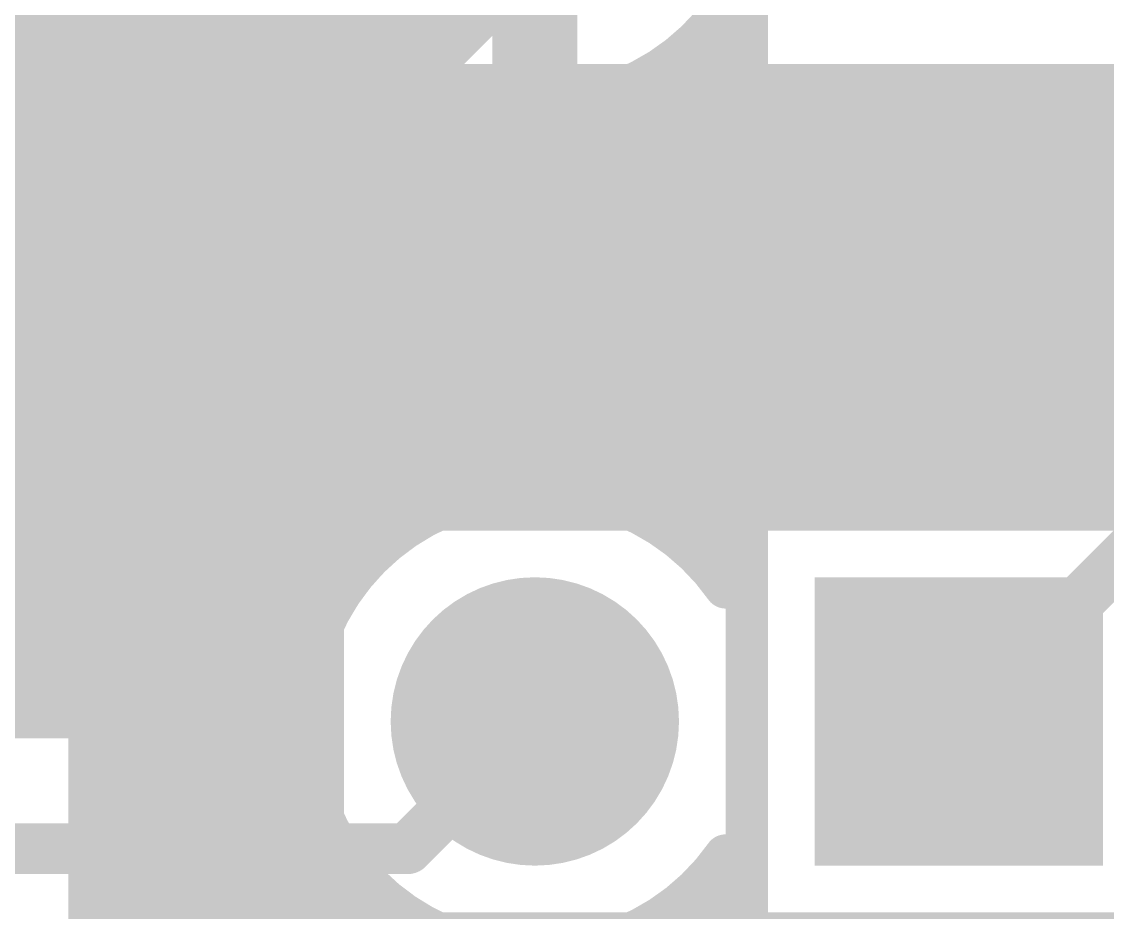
# Model space of a CAD drawing. Header units: millimetres. Extents: x 1.9 to 5.81, y 3 to 5.61.
# Drawn here: x 5.179 to 5.435, y 3.305 to 3.515 of the extents above; entities that cross this region are included whole.
import ezdxf

# ---------------------------------------------------------------- set-up
doc = ezdxf.new("R2010")
doc.units = ezdxf.units.MM
doc.header["$MEASUREMENT"] = 0
for name, color, linetype in [('BottomLayer', 5, 'Continuous'), ('BottomSolder', 6, 'Continuous'), ('MultiLayer', 9, 'Continuous'), ('TopLayer', 1, 'Continuous'), ('TopOverlay', 2, 'Continuous'), ('TopSolder', 216, 'Continuous')]:
    doc.layers.add(name, color=color, linetype=linetype)

msp = doc.modelspace()

# ---------------------------------------------------------------- linework, layer by layer
at = {"layer": 'BottomLayer'}
for points, const_width in [([(5.24, 3.351), (5.24, 3.6455)], 0.01), ([(5.23, 3.351), (5.23, 3.6355)], 0.01), ([(5.22, 3.351), (5.22, 3.6255)], 0.01), ([(5.21, 3.351), (5.21, 3.6155)], 0.01), ([(5.2, 3.351), (5.2, 3.6055)], 0.01), ([(5.19, 3.351), (5.19, 3.5955)], 0.01), ([(5.18, 3.351), (5.18, 3.5855)], 0.01), ([(5.3, 3.5), (5.3, 3.55)], 0.02), ([(5.25, 3.37291), (5.25, 3.52709)], 0.01), ([(5.345, 3.495), (5.345, 3.51838)], 0.01), ([(5.115, 3.51), (5.26225, 3.51)], 0.01), ([(5.26, 3.38775), (5.26, 3.51225)], 0.01), ([(5.33775, 3.51), (5.345, 3.51)], 0.01), ([(5.34, 3.38775), (5.34, 3.51225)], 0.01), ([(5.27, 3.3961), (5.27, 3.5039)], 0.01), ([(5.33, 3.3961), (5.33, 3.5039)], 0.01), ([(5.115, 3.5), (5.27709, 3.5)], 0.01), ([(5.32291, 3.5), (5.345, 3.5)], 0.01), ([(5.28, 3.40123), (5.28, 3.49877)], 0.01), ([(5.32, 3.40123), (5.32, 3.49877)], 0.01), ([(5.29, 3.40408), (5.29, 3.49592)], 0.01), ([(5.3, 3.405), (5.3, 3.495)], 0.01), ([(5.31, 3.40408), (5.31, 3.49592)], 0.01), ([(5.345, 3.495), (5.455, 3.495)], 0.01), ([(5.35, 3.405), (5.35, 3.495)], 0.01), ([(5.36, 3.405), (5.36, 3.495)], 0.01), ([(5.37, 3.405), (5.37, 3.495)], 0.01), ([(5.38, 3.405), (5.38, 3.495)], 0.01), ([(5.39, 3.405), (5.39, 3.495)], 0.01), ([(5.4, 3.405), (5.4, 3.495)], 0.01), ([(5.41, 3.405), (5.41, 3.495)], 0.01), ([(5.42, 3.405), (5.42, 3.495)], 0.01), ([(5.43, 3.405), (5.43, 3.495)], 0.01), ([(5.44, 3.405), (5.44, 3.495)], 0.01), ([(5.0845, 3.49), (5.63577, 3.49)], 0.01), ([(5.0745, 3.48), (5.63815, 3.48)], 0.01), ([(5.0645, 3.47), (5.64234, 3.47)], 0.01), ([(5.0545, 3.46), (5.64877, 3.46)], 0.01), ([(5.0445, 3.45), (5.65847, 3.45)], 0.01), ([(5.0345, 3.44), (5.675, 3.44)], 0.01), ([(5.0245, 3.43), (5.77, 3.43)], 0.01), ([(5.01303, 3.42), (5.77, 3.42)], 0.01), ([(5.005, 3.41), (5.77, 3.41)], 0.01), ([(5.345, 3.405), (5.455, 3.405)], 0.01), ([(5.345, 3.38162), (5.345, 3.405)], 0.01), ([(4.65384, 3.4), (5.27709, 3.4)], 0.01), ([(5.32291, 3.4), (5.345, 3.4)], 0.01), ([(4.64333, 3.39), (5.26225, 3.39)], 0.01), ([(5.33775, 3.39), (5.345, 3.39)], 0.01), ([(4.20884, 3.38), (5.2539, 3.38)], 0.01), ([(4.21884, 3.37), (5.24877, 3.37)], 0.01), ([(4.22884, 3.36), (5.24592, 3.36)], 0.01), ([(4.23784, 3.351), (5.24501, 3.351)], 0.01), ([(5.27, 3.32), (5.3, 3.35)], 0.012), ([(4.225, 3.32), (5.27, 3.32)], 0.012), ([(5.345, 3.295), (5.345, 3.31838)], 0.01), ([(5.34, 3.18775), (5.34, 3.31225)], 0.01), ([(5.33775, 3.31), (5.345, 3.31)], 0.01), ([(5.33, 3.1961), (5.33, 3.3039)], 0.01), ([(5.32291, 3.3), (5.345, 3.3)], 0.01)]:
    msp.add_lwpolyline(points, dxfattribs=dict(at, const_width=const_width))
at = {"layer": 'BottomLayer', "const_width": 0.01}
for points in [[(5.345, 3.51838, -3.162278), (5.345, 3.58162)], [(5.24501, 3.351, -0.725619), (5.345, 3.38162)], [(5.345, 3.31838, -0.29523), (5.28961, 3.29599)]]:
    msp.add_lwpolyline(points, format="xyb", dxfattribs=at)
at = {"layer": 'BottomLayer'}
for points, const_width in [([(5.2514, 3.52, 1), (5.2564, 3.52, 1)], 0.005), ([(5.3425, 3.51838, 1), (5.3475, 3.51838, 1)], 0.005), ([(5.3425, 3.51838, 1), (5.3475, 3.51838, 1)], 0.005), ([(5.2575, 3.51225, 1), (5.2625, 3.51225, 1)], 0.005), ([(5.25975, 3.51, 1), (5.26475, 3.51, 1)], 0.005), ([(5.33525, 3.51, 1), (5.34025, 3.51, 1)], 0.005), ([(5.3375, 3.51225, 1), (5.3425, 3.51225, 1)], 0.005), ([(5.3425, 3.51, 1), (5.3475, 3.51, 1)], 0.005), ([(5.295, 3.5, 1), (5.305, 3.5, 1)], 0.01), ([(5.2675, 3.5039, 1), (5.2725, 3.5039, 1)], 0.005), ([(5.3275, 3.5039, 1), (5.3325, 3.5039, 1)], 0.005), ([(5.27459, 3.5, 1), (5.27959, 3.5, 1)], 0.005), ([(5.32041, 3.5, 1), (5.32541, 3.5, 1)], 0.005), ([(5.3425, 3.5, 1), (5.3475, 3.5, 1)], 0.005), ([(5.2775, 3.49877, 1), (5.2825, 3.49877, 1)], 0.005), ([(5.3175, 3.49877, 1), (5.3225, 3.49877, 1)], 0.005), ([(5.2875, 3.49592, 1), (5.2925, 3.49592, 1)], 0.005), ([(5.2975, 3.495, 1), (5.3025, 3.495, 1)], 0.005), ([(5.3075, 3.49592, 1), (5.3125, 3.49592, 1)], 0.005), ([(5.3425, 3.495, 1), (5.3475, 3.495, 1)], 0.005), ([(5.3425, 3.495, 1), (5.3475, 3.495, 1)], 0.005), ([(5.3475, 3.495, 1), (5.3525, 3.495, 1)], 0.005), ([(5.3575, 3.495, 1), (5.3625, 3.495, 1)], 0.005), ([(5.3675, 3.495, 1), (5.3725, 3.495, 1)], 0.005), ([(5.3775, 3.495, 1), (5.3825, 3.495, 1)], 0.005), ([(5.3875, 3.495, 1), (5.3925, 3.495, 1)], 0.005), ([(5.3975, 3.495, 1), (5.4025, 3.495, 1)], 0.005), ([(5.4075, 3.495, 1), (5.4125, 3.495, 1)], 0.005), ([(5.4175, 3.495, 1), (5.4225, 3.495, 1)], 0.005), ([(5.4275, 3.495, 1), (5.4325, 3.495, 1)], 0.005), ([(5.4375, 3.495, 1), (5.4425, 3.495, 1)], 0.005), ([(5.2875, 3.40408, 1), (5.2925, 3.40408, 1)], 0.005), ([(5.2975, 3.405, 1), (5.3025, 3.405, 1)], 0.005), ([(5.3075, 3.40408, 1), (5.3125, 3.40408, 1)], 0.005), ([(5.3425, 3.405, 1), (5.3475, 3.405, 1)], 0.005), ([(5.3425, 3.405, 1), (5.3475, 3.405, 1)], 0.005), ([(5.3475, 3.405, 1), (5.3525, 3.405, 1)], 0.005), ([(5.3575, 3.405, 1), (5.3625, 3.405, 1)], 0.005), ([(5.3675, 3.405, 1), (5.3725, 3.405, 1)], 0.005), ([(5.3775, 3.405, 1), (5.3825, 3.405, 1)], 0.005), ([(5.3875, 3.405, 1), (5.3925, 3.405, 1)], 0.005), ([(5.3975, 3.405, 1), (5.4025, 3.405, 1)], 0.005), ([(5.4075, 3.405, 1), (5.4125, 3.405, 1)], 0.005), ([(5.4175, 3.405, 1), (5.4225, 3.405, 1)], 0.005), ([(5.4275, 3.405, 1), (5.4325, 3.405, 1)], 0.005), ([(5.4375, 3.405, 1), (5.4425, 3.405, 1)], 0.005), ([(5.27459, 3.4, 1), (5.27959, 3.4, 1)], 0.005), ([(5.2775, 3.40123, 1), (5.2825, 3.40123, 1)], 0.005), ([(5.3175, 3.40123, 1), (5.3225, 3.40123, 1)], 0.005), ([(5.32041, 3.4, 1), (5.32541, 3.4, 1)], 0.005), ([(5.3425, 3.4, 1), (5.3475, 3.4, 1)], 0.005), ([(5.2675, 3.3961, 1), (5.2725, 3.3961, 1)], 0.005), ([(5.3275, 3.3961, 1), (5.3325, 3.3961, 1)], 0.005), ([(5.25975, 3.39, 1), (5.26475, 3.39, 1)], 0.005), ([(5.33525, 3.39, 1), (5.34025, 3.39, 1)], 0.005), ([(5.3425, 3.39, 1), (5.3475, 3.39, 1)], 0.005), ([(5.2575, 3.38775, 1), (5.2625, 3.38775, 1)], 0.005), ([(5.3375, 3.38775, 1), (5.3425, 3.38775, 1)], 0.005), ([(5.2514, 3.38, 1), (5.2564, 3.38, 1)], 0.005), ([(5.3425, 3.38162, 1), (5.3475, 3.38162, 1)], 0.005), ([(5.3425, 3.38162, 1), (5.3475, 3.38162, 1)], 0.005), ([(5.285, 3.35, 1), (5.315, 3.35, 1)], 0.03), ([(5.2475, 3.37291, 1), (5.2525, 3.37291, 1)], 0.005), ([(5.24627, 3.37, 1), (5.25127, 3.37, 1)], 0.005), ([(5.24342, 3.36, 1), (5.24842, 3.36, 1)], 0.005), ([(5.1775, 3.351, 1), (5.1825, 3.351, 1)], 0.005), ([(5.1875, 3.351, 1), (5.1925, 3.351, 1)], 0.005), ([(5.1975, 3.351, 1), (5.2025, 3.351, 1)], 0.005), ([(5.2075, 3.351, 1), (5.2125, 3.351, 1)], 0.005), ([(5.2175, 3.351, 1), (5.2225, 3.351, 1)], 0.005), ([(5.2275, 3.351, 1), (5.2325, 3.351, 1)], 0.005), ([(5.2375, 3.351, 1), (5.2425, 3.351, 1)], 0.005), ([(5.24251, 3.351, 1), (5.24751, 3.351, 1)], 0.005), ([(5.24251, 3.351, 1), (5.24751, 3.351, 1)], 0.005), ([(5.297, 3.35, 1), (5.303, 3.35, 1)], 0.006), ([(5.267, 3.32, 1), (5.273, 3.32, 1)], 0.006), ([(5.267, 3.32, 1), (5.273, 3.32, 1)], 0.006), ([(5.3425, 3.31838, 1), (5.3475, 3.31838, 1)], 0.005), ([(5.3425, 3.31838, 1), (5.3475, 3.31838, 1)], 0.005), ([(5.3375, 3.31225, 1), (5.3425, 3.31225, 1)], 0.005), ([(5.33525, 3.31, 1), (5.34025, 3.31, 1)], 0.005), ([(5.3425, 3.31, 1), (5.3475, 3.31, 1)], 0.005), ([(5.3275, 3.3039, 1), (5.3325, 3.3039, 1)], 0.005), ([(5.32041, 3.3, 1), (5.32541, 3.3, 1)], 0.005), ([(5.3425, 3.3, 1), (5.3475, 3.3, 1)], 0.005)]:
    msp.add_lwpolyline(points, format="xyb", close=True, dxfattribs=dict(at, const_width=const_width))
msp.add_solid([(5.43, 3.38), (5.37, 3.38), (5.43, 3.32), (5.37, 3.32)], dxfattribs=at)
at = {"layer": 'BottomSolder', "const_width": 0.034}
msp.add_lwpolyline([(5.283, 3.35, 1), (5.317, 3.35, 1)], format="xyb", close=True, dxfattribs=at)
msp.add_lwpolyline([(5.283, 3.35, 1), (5.317, 3.35, 1)], format="xyb", close=True, dxfattribs=at)
at = {"layer": 'BottomSolder'}
msp.add_solid([(5.434, 3.384), (5.366, 3.384), (5.434, 3.316), (5.366, 3.316)], dxfattribs=at)
msp.add_solid([(5.434, 3.384), (5.366, 3.384), (5.434, 3.316), (5.366, 3.316)], dxfattribs=at)
at = {"layer": 'MultiLayer', "const_width": 0.03}
msp.add_lwpolyline([(5.285, 3.35, 1), (5.315, 3.35, 1)], format="xyb", close=True, dxfattribs=at)
at = {"layer": 'MultiLayer'}
msp.add_solid([(5.43, 3.38), (5.37, 3.38), (5.43, 3.32), (5.37, 3.32)], dxfattribs=at)
at = {"layer": 'TopLayer'}
for points, const_width in [([(5.2, 3.03), (5.2, 3.845)], 0.01), ([(5.21, 3.03), (5.21, 3.845)], 0.01), ([(5.22, 3.03), (5.22, 3.845)], 0.01), ([(5.23, 3.03), (5.23, 3.845)], 0.01), ([(5.24, 3.03), (5.24, 3.845)], 0.01), ([(5.19549, 3.28949), (5.19549, 3.76875)], 0.01), ([(5.21, 3.46), (5.3, 3.55)], 0.04), ([(5.3, 3.5), (5.3, 3.55)], 0.02), ([(5.25, 3.37291), (5.25, 3.52709)], 0.01), ([(5.345, 3.495), (5.345, 3.51838)], 0.01), ([(5.19549, 3.51), (5.26225, 3.51)], 0.01), ([(5.26, 3.38775), (5.26, 3.51225)], 0.01), ([(5.33775, 3.51), (5.345, 3.51)], 0.01), ([(5.34, 3.38775), (5.34, 3.51225)], 0.01), ([(5.27, 3.3961), (5.27, 3.5039)], 0.01), ([(5.33, 3.3961), (5.33, 3.5039)], 0.01), ([(5.19549, 3.5), (5.27709, 3.5)], 0.01), ([(5.32291, 3.5), (5.345, 3.5)], 0.01), ([(5.28, 3.40123), (5.28, 3.49877)], 0.01), ([(5.32, 3.40123), (5.32, 3.49877)], 0.01), ([(5.29, 3.40408), (5.29, 3.49592)], 0.01), ([(5.3, 3.405), (5.3, 3.495)], 0.01), ([(5.31, 3.40408), (5.31, 3.49592)], 0.01), ([(5.345, 3.495), (5.429, 3.495)], 0.01), ([(5.35, 3.405), (5.35, 3.495)], 0.01), ([(5.36, 3.405), (5.36, 3.495)], 0.01), ([(5.37, 3.405), (5.37, 3.495)], 0.01), ([(5.38, 3.405), (5.38, 3.495)], 0.01), ([(5.39, 3.405), (5.39, 3.495)], 0.01), ([(5.4, 3.405), (5.4, 3.495)], 0.01), ([(5.41, 3.405), (5.41, 3.495)], 0.01), ([(5.42, 3.41384), (5.42, 3.495)], 0.01), ([(5.429, 3.42284), (5.429, 3.495)], 0.01), ([(5.19549, 3.49), (5.429, 3.49)], 0.01), ([(5.19549, 3.48), (5.429, 3.48)], 0.01), ([(5.21, 3.26), (5.21, 3.46)], 0.04), ([(5.19549, 3.47), (5.429, 3.47)], 0.01), ([(5.19549, 3.46), (5.429, 3.46)], 0.01), ([(5.19549, 3.45), (5.429, 3.45)], 0.01), ([(5.19549, 3.44), (5.429, 3.44)], 0.01), ([(5.19549, 3.43), (5.429, 3.43)], 0.01), ([(5.41116, 3.405), (5.429, 3.42284)], 0.01), ([(5.19549, 3.42), (5.42616, 3.42)], 0.01), ([(5.4, 3.35), (5.46, 3.41)], 0.012), ([(5.19549, 3.41), (5.41616, 3.41)], 0.01), ([(5.345, 3.405), (5.41116, 3.405)], 0.01), ([(5.345, 3.38162), (5.345, 3.405)], 0.01), ([(5.19549, 3.4), (5.27709, 3.4)], 0.01), ([(5.32291, 3.4), (5.345, 3.4)], 0.01), ([(5.19549, 3.39), (5.26225, 3.39)], 0.01), ([(5.33775, 3.39), (5.345, 3.39)], 0.01), ([(5.19549, 3.38), (5.2539, 3.38)], 0.01), ([(5.19549, 3.37), (5.24877, 3.37)], 0.01), ([(5.19549, 3.36), (5.24592, 3.36)], 0.01), ([(5.19549, 3.35), (5.245, 3.35)], 0.01), ([(5.19549, 3.34), (5.24592, 3.34)], 0.01), ([(5.19549, 3.33), (5.24877, 3.33)], 0.01), ([(5.25, 3.17291), (5.25, 3.32709)], 0.01), ([(5.19549, 3.32), (5.2539, 3.32)], 0.01), ([(5.345, 3.295), (5.345, 3.31838)], 0.01), ([(5.26, 3.18775), (5.26, 3.31225)], 0.01), ([(5.34, 3.18775), (5.34, 3.31225)], 0.01), ([(5.19549, 3.31), (5.26225, 3.31)], 0.01), ([(5.33775, 3.31), (5.345, 3.31)], 0.01), ([(5.27, 3.1961), (5.27, 3.3039)], 0.01), ([(5.33, 3.1961), (5.33, 3.3039)], 0.01), ([(5.19549, 3.3), (5.27709, 3.3)], 0.01), ([(5.32291, 3.3), (5.345, 3.3)], 0.01)]:
    msp.add_lwpolyline(points, dxfattribs=dict(at, const_width=const_width))
at = {"layer": 'TopLayer', "const_width": 0.01}
for points in [[(5.345, 3.51838, -3.162278), (5.345, 3.58162)], [(5.345, 3.31838, -3.162278), (5.345, 3.38162)]]:
    msp.add_lwpolyline(points, format="xyb", dxfattribs=at)
at = {"layer": 'TopLayer'}
for points, const_width in [([(5.2514, 3.52, 1), (5.2564, 3.52, 1)], 0.005), ([(5.3425, 3.51838, 1), (5.3475, 3.51838, 1)], 0.005), ([(5.3425, 3.51838, 1), (5.3475, 3.51838, 1)], 0.005), ([(5.19299, 3.51, 1), (5.19799, 3.51, 1)], 0.005), ([(5.2575, 3.51225, 1), (5.2625, 3.51225, 1)], 0.005), ([(5.25975, 3.51, 1), (5.26475, 3.51, 1)], 0.005), ([(5.33525, 3.51, 1), (5.34025, 3.51, 1)], 0.005), ([(5.3375, 3.51225, 1), (5.3425, 3.51225, 1)], 0.005), ([(5.3425, 3.51, 1), (5.3475, 3.51, 1)], 0.005), ([(5.295, 3.5, 1), (5.305, 3.5, 1)], 0.01), ([(5.2675, 3.5039, 1), (5.2725, 3.5039, 1)], 0.005), ([(5.3275, 3.5039, 1), (5.3325, 3.5039, 1)], 0.005), ([(5.19299, 3.5, 1), (5.19799, 3.5, 1)], 0.005), ([(5.27459, 3.5, 1), (5.27959, 3.5, 1)], 0.005), ([(5.32041, 3.5, 1), (5.32541, 3.5, 1)], 0.005), ([(5.3425, 3.5, 1), (5.3475, 3.5, 1)], 0.005), ([(5.2775, 3.49877, 1), (5.2825, 3.49877, 1)], 0.005), ([(5.3175, 3.49877, 1), (5.3225, 3.49877, 1)], 0.005), ([(5.2875, 3.49592, 1), (5.2925, 3.49592, 1)], 0.005), ([(5.2975, 3.495, 1), (5.3025, 3.495, 1)], 0.005), ([(5.3075, 3.49592, 1), (5.3125, 3.49592, 1)], 0.005), ([(5.3425, 3.495, 1), (5.3475, 3.495, 1)], 0.005), ([(5.3425, 3.495, 1), (5.3475, 3.495, 1)], 0.005), ([(5.3475, 3.495, 1), (5.3525, 3.495, 1)], 0.005), ([(5.3575, 3.495, 1), (5.3625, 3.495, 1)], 0.005), ([(5.3675, 3.495, 1), (5.3725, 3.495, 1)], 0.005), ([(5.3775, 3.495, 1), (5.3825, 3.495, 1)], 0.005), ([(5.3875, 3.495, 1), (5.3925, 3.495, 1)], 0.005), ([(5.3975, 3.495, 1), (5.4025, 3.495, 1)], 0.005), ([(5.4075, 3.495, 1), (5.4125, 3.495, 1)], 0.005), ([(5.4175, 3.495, 1), (5.4225, 3.495, 1)], 0.005), ([(5.4265, 3.495, 1), (5.4315, 3.495, 1)], 0.005), ([(5.4265, 3.495, 1), (5.4315, 3.495, 1)], 0.005), ([(5.19299, 3.49, 1), (5.19799, 3.49, 1)], 0.005), ([(5.4265, 3.49, 1), (5.4315, 3.49, 1)], 0.005), ([(5.19299, 3.48, 1), (5.19799, 3.48, 1)], 0.005), ([(5.4265, 3.48, 1), (5.4315, 3.48, 1)], 0.005), ([(5.2, 3.46, 1), (5.22, 3.46, 1)], 0.02), ([(5.2, 3.46, 1), (5.22, 3.46, 1)], 0.02), ([(5.19299, 3.47, 1), (5.19799, 3.47, 1)], 0.005), ([(5.4265, 3.47, 1), (5.4315, 3.47, 1)], 0.005), ([(5.19299, 3.46, 1), (5.19799, 3.46, 1)], 0.005), ([(5.4265, 3.46, 1), (5.4315, 3.46, 1)], 0.005), ([(5.19299, 3.45, 1), (5.19799, 3.45, 1)], 0.005), ([(5.4265, 3.45, 1), (5.4315, 3.45, 1)], 0.005), ([(5.19299, 3.44, 1), (5.19799, 3.44, 1)], 0.005), ([(5.4265, 3.44, 1), (5.4315, 3.44, 1)], 0.005), ([(5.19299, 3.43, 1), (5.19799, 3.43, 1)], 0.005), ([(5.4265, 3.43, 1), (5.4315, 3.43, 1)], 0.005), ([(5.4265, 3.42284, 1), (5.4315, 3.42284, 1)], 0.005), ([(5.4265, 3.42284, 1), (5.4315, 3.42284, 1)], 0.005), ([(5.19299, 3.42, 1), (5.19799, 3.42, 1)], 0.005), ([(5.42366, 3.42, 1), (5.42866, 3.42, 1)], 0.005), ([(5.4175, 3.41384, 1), (5.4225, 3.41384, 1)], 0.005), ([(5.19299, 3.41, 1), (5.19799, 3.41, 1)], 0.005), ([(5.41366, 3.41, 1), (5.41866, 3.41, 1)], 0.005), ([(5.2875, 3.40408, 1), (5.2925, 3.40408, 1)], 0.005), ([(5.2975, 3.405, 1), (5.3025, 3.405, 1)], 0.005), ([(5.3075, 3.40408, 1), (5.3125, 3.40408, 1)], 0.005), ([(5.3425, 3.405, 1), (5.3475, 3.405, 1)], 0.005), ([(5.3425, 3.405, 1), (5.3475, 3.405, 1)], 0.005), ([(5.3475, 3.405, 1), (5.3525, 3.405, 1)], 0.005), ([(5.3575, 3.405, 1), (5.3625, 3.405, 1)], 0.005), ([(5.3675, 3.405, 1), (5.3725, 3.405, 1)], 0.005), ([(5.3775, 3.405, 1), (5.3825, 3.405, 1)], 0.005), ([(5.3875, 3.405, 1), (5.3925, 3.405, 1)], 0.005), ([(5.3975, 3.405, 1), (5.4025, 3.405, 1)], 0.005), ([(5.4075, 3.405, 1), (5.4125, 3.405, 1)], 0.005), ([(5.40866, 3.405, 1), (5.41366, 3.405, 1)], 0.005), ([(5.40866, 3.405, 1), (5.41366, 3.405, 1)], 0.005), ([(5.19299, 3.4, 1), (5.19799, 3.4, 1)], 0.005), ([(5.27459, 3.4, 1), (5.27959, 3.4, 1)], 0.005), ([(5.2775, 3.40123, 1), (5.2825, 3.40123, 1)], 0.005), ([(5.3175, 3.40123, 1), (5.3225, 3.40123, 1)], 0.005), ([(5.32041, 3.4, 1), (5.32541, 3.4, 1)], 0.005), ([(5.3425, 3.4, 1), (5.3475, 3.4, 1)], 0.005), ([(5.2675, 3.3961, 1), (5.2725, 3.3961, 1)], 0.005), ([(5.3275, 3.3961, 1), (5.3325, 3.3961, 1)], 0.005), ([(5.19299, 3.39, 1), (5.19799, 3.39, 1)], 0.005), ([(5.25975, 3.39, 1), (5.26475, 3.39, 1)], 0.005), ([(5.33525, 3.39, 1), (5.34025, 3.39, 1)], 0.005), ([(5.3425, 3.39, 1), (5.3475, 3.39, 1)], 0.005), ([(5.2575, 3.38775, 1), (5.2625, 3.38775, 1)], 0.005), ([(5.3375, 3.38775, 1), (5.3425, 3.38775, 1)], 0.005), ([(5.19299, 3.38, 1), (5.19799, 3.38, 1)], 0.005), ([(5.2514, 3.38, 1), (5.2564, 3.38, 1)], 0.005), ([(5.3425, 3.38162, 1), (5.3475, 3.38162, 1)], 0.005), ([(5.3425, 3.38162, 1), (5.3475, 3.38162, 1)], 0.005), ([(5.285, 3.35, 1), (5.315, 3.35, 1)], 0.03), ([(5.2475, 3.37291, 1), (5.2525, 3.37291, 1)], 0.005), ([(5.19299, 3.37, 1), (5.19799, 3.37, 1)], 0.005), ([(5.24627, 3.37, 1), (5.25127, 3.37, 1)], 0.005), ([(5.19299, 3.36, 1), (5.19799, 3.36, 1)], 0.005), ([(5.24342, 3.36, 1), (5.24842, 3.36, 1)], 0.005), ([(5.19299, 3.35, 1), (5.19799, 3.35, 1)], 0.005), ([(5.2425, 3.35, 1), (5.2475, 3.35, 1)], 0.005), ([(5.397, 3.35, 1), (5.403, 3.35, 1)], 0.006), ([(5.19299, 3.34, 1), (5.19799, 3.34, 1)], 0.005), ([(5.24342, 3.34, 1), (5.24842, 3.34, 1)], 0.005), ([(5.19299, 3.33, 1), (5.19799, 3.33, 1)], 0.005), ([(5.24627, 3.33, 1), (5.25127, 3.33, 1)], 0.005), ([(5.2475, 3.32709, 1), (5.2525, 3.32709, 1)], 0.005), ([(5.19299, 3.32, 1), (5.19799, 3.32, 1)], 0.005), ([(5.2514, 3.32, 1), (5.2564, 3.32, 1)], 0.005), ([(5.3425, 3.31838, 1), (5.3475, 3.31838, 1)], 0.005), ([(5.3425, 3.31838, 1), (5.3475, 3.31838, 1)], 0.005), ([(5.2575, 3.31225, 1), (5.2625, 3.31225, 1)], 0.005), ([(5.3375, 3.31225, 1), (5.3425, 3.31225, 1)], 0.005), ([(5.19299, 3.31, 1), (5.19799, 3.31, 1)], 0.005), ([(5.25975, 3.31, 1), (5.26475, 3.31, 1)], 0.005), ([(5.33525, 3.31, 1), (5.34025, 3.31, 1)], 0.005), ([(5.3425, 3.31, 1), (5.3475, 3.31, 1)], 0.005), ([(5.2675, 3.3039, 1), (5.2725, 3.3039, 1)], 0.005), ([(5.3275, 3.3039, 1), (5.3325, 3.3039, 1)], 0.005), ([(5.19299, 3.3, 1), (5.19799, 3.3, 1)], 0.005), ([(5.27459, 3.3, 1), (5.27959, 3.3, 1)], 0.005), ([(5.32041, 3.3, 1), (5.32541, 3.3, 1)], 0.005), ([(5.3425, 3.3, 1), (5.3475, 3.3, 1)], 0.005)]:
    msp.add_lwpolyline(points, format="xyb", close=True, dxfattribs=dict(at, const_width=const_width))
msp.add_solid([(5.43, 3.38), (5.37, 3.38), (5.43, 3.32), (5.37, 3.32)], dxfattribs=at)
at = {"layer": 'TopOverlay', "const_width": 0.01}
for points in [[(5.25, 3.5), (5.25, 3.6)], [(5.35, 3.5), (5.35, 3.6)], [(5.25, 3.5), (5.45, 3.5)], [(5.25, 3.3), (5.25, 3.4)], [(5.25, 3.4), (5.45, 3.4)], [(5.35, 3.3), (5.35, 3.4)], [(5.25, 3.3), (5.45, 3.3)]]:
    msp.add_lwpolyline(points, dxfattribs=at)
at = {"layer": 'TopOverlay', "const_width": 0.005}
for points in [[(5.2475, 3.5, 1), (5.2525, 3.5, 1)], [(5.2475, 3.5, 1), (5.2525, 3.5, 1)], [(5.3475, 3.5, 1), (5.3525, 3.5, 1)], [(5.2475, 3.4, 1), (5.2525, 3.4, 1)], [(5.2475, 3.4, 1), (5.2525, 3.4, 1)], [(5.3475, 3.4, 1), (5.3525, 3.4, 1)], [(5.2475, 3.3, 1), (5.2525, 3.3, 1)], [(5.2475, 3.3, 1), (5.2525, 3.3, 1)], [(5.3475, 3.3, 1), (5.3525, 3.3, 1)]]:
    msp.add_lwpolyline(points, format="xyb", close=True, dxfattribs=at)
at = {"layer": 'TopSolder', "const_width": 0.034}
msp.add_lwpolyline([(5.283, 3.35, 1), (5.317, 3.35, 1)], format="xyb", close=True, dxfattribs=at)
msp.add_lwpolyline([(5.283, 3.35, 1), (5.317, 3.35, 1)], format="xyb", close=True, dxfattribs=at)
at = {"layer": 'TopSolder'}
msp.add_solid([(5.434, 3.384), (5.366, 3.384), (5.434, 3.316), (5.366, 3.316)], dxfattribs=at)
msp.add_solid([(5.434, 3.384), (5.366, 3.384), (5.434, 3.316), (5.366, 3.316)], dxfattribs=at)

doc.saveas('drawing.dxf')
